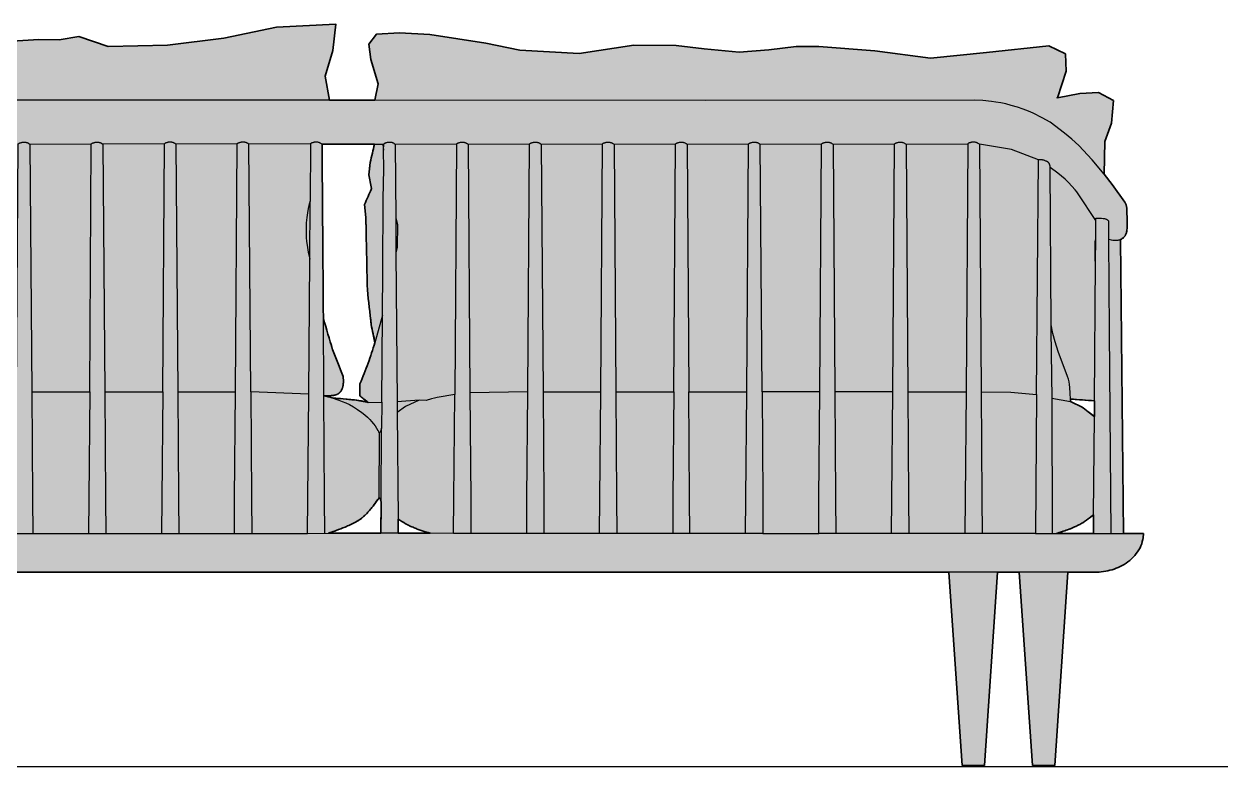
# Model space of a CAD drawing. Header units: millimetres. Extents: x 0 to 5210, y -1160 to 763.
# Drawn here: x 1311 to 2548, y -1119 to -356 of the extents above; entities that cross this region are included whole.
import ezdxf

# ---------------------------------------------------------------- set-up
doc = ezdxf.new("R2010")
doc.units = ezdxf.units.MM
doc.layers.add('Blocks', color=7, linetype='Continuous')
doc.layers.add('Blocks$Fill', color=7, linetype='Continuous', true_color=0xffffff)
for name, color, linetype, lineweight, true_color in [('Blocks$Inner', 7, 'Continuous', 25, 0x007f00), ('Blocks$Outline', 7, 'Continuous', 35, 0xff3f3f), ('Groud', 7, 'Continuous', 25, 0x243775)]:
    doc.layers.add(name, color=color, linetype=linetype, lineweight=lineweight, true_color=true_color)

# ---------------------------------------------------------------- blocks, each defined once
blk = doc.blocks.new('Fly SC12 Sofa Back')
at = {"layer": 'Blocks$Fill'}
h = blk.add_hatch(color=256, dxfattribs=at)
h.paths.add_polyline_path([(2440.4, 239.9), (2437.5, 541.6), (2438.4, 542.1), (2439.2, 542.7), (2439.6, 543), (2440, 543.3), (2440.4, 543.7), (2440.9, 544.1), (2441.4, 544.7), (2441.8, 545.3), (2442.1, 545.6), (2442.3, 545.9), (2442.4, 546.2), (2442.6, 546.5), (2442.9, 547.2), (2443.2, 547.8), (2443.4, 548.5), (2443.6, 549.2), (2443.9, 550.4), (2444, 551.7), (2444.2, 552.9), (2444.2, 554.2), (2444, 573.9), (2443.6, 575.6), (2443.1, 577.3), (2442.9, 578), (2442.5, 578.8), (2442.4, 579.1), (2442.2, 579.5), (2442, 579.8), (2441.8, 580.1), (2428.9, 598.3), (2420.7, 608.9), (2421.2, 642.5), (2428.2, 661.3), (2430.2, 684.6), (2414.9, 692.9), (2395.5, 691.6), (2372.8, 687.4), (2381.6, 714.6), (2381, 732.6), (2363.8, 740.8), (2242.3, 728.2), (2185.1, 735.7), (2127.7, 740.1), (2104.3, 739.9), (2076.3, 736.7), (2045.6, 734.3), (2009.9, 737.5), (1980.9, 741), (1937.6, 741.4), (1881.3, 732.9), (1820.5, 736.4), (1785.7, 743.5), (1727.9, 752.2), (1696.9, 754.1), (1673.2, 752.7), (1665.3, 742.5), (1667.3, 726.7), (1674.9, 701.6), (1671.6, 684.9), (1625.1, 684.9), (1620.7, 709.7), (1628.6, 736), (1631.4, 763.1), (1570.6, 760), (1516.6, 748.6), (1458.8, 741.4), (1397.8, 740.1), (1367.5, 750.2), (1347.5, 746.9), (1326.6, 747.2), (1276.9, 744.2), (1251.1, 741), (1225.2, 744.2), (1176.1, 748.2), (1093.9, 742.8), (1064.8, 733.7), (1030.7, 743.5), (975.6, 744.1), (946.4, 747.5), (922.5, 746.6), (913.9, 737.7), (914.7, 719.6), (922.1, 695.9), (925.8, 685), (874.1, 685.1), (871, 702.2), (879, 727.1), (880.5, 742.8), (872.8, 752.7), (828.8, 752.3), (763.2, 744.1), (706.7, 734.6), (669.2, 734.1), (645.7, 733.4), (625.2, 741), (598.9, 740.7), (572.8, 739.5), (525.2, 737.7), (499.2, 734.4), (472.3, 737.4), (423.9, 741.8), (345.3, 736.5), (313.7, 726.7), (286.5, 735.9), (242.1, 735), (193.7, 741.4), (172.6, 740), (164.4, 731.1), (164.4, 715.6), (172.8, 691.1), (173.6, 687.3), (155.6, 691.7), (122.4, 691.4), (115.6, 684.8), (115.7, 672.1), (122, 654.3), (124.2, 623.8), (125.2, 606.1), (119.4, 598.3), (106.5, 580.1), (106.3, 579.8), (106.1, 579.5), (105.9, 579.1), (105.7, 578.8), (105.4, 578), (105.1, 577.3), (104.6, 575.6), (104.2, 573.9), (104, 554.2), (104.1, 552.9), (104.2, 551.7), (104.4, 550.4), (104.6, 549.2), (104.8, 548.5), (105, 547.8), (105.3, 547.2), (105.5, 546.8), (105.6, 546.5), (106, 545.9), (106.4, 545.3), (106.9, 544.7), (107.4, 544.1), (107.8, 543.7), (108.2, 543.3), (108.6, 543), (109, 542.7), (109.9, 542.1), (110.7, 541.6), (107.9, 239.8), (85.8, 239.9), (85.9, 239), (86, 238.1), (86, 237.2), (86.2, 236.2), (86.3, 235.3), (86.4, 234.4), (86.6, 233.5), (86.8, 232.6), (87, 231.7), (87.2, 230.8), (87.5, 229.9), (87.8, 229.1), (88.1, 228.2), (88.4, 227.3), (88.7, 226.5), (89.1, 225.6), (89.4, 225), (89.8, 224.3), (90.1, 223.6), (90.5, 222.9), (90.9, 222.3), (91.3, 221.6), (91.7, 221), (92.2, 220.3), (92.6, 219.7), (93.1, 219.1), (93.5, 218.5), (94, 217.9), (94.5, 217.3), (95, 216.7), (95.6, 216.1), (96.1, 215.6), (96.6, 215), (97.2, 214.5), (98.3, 213.4), (99.5, 212.4), (100.7, 211.4), (102, 210.5), (103.2, 209.6), (104.5, 208.7), (105.8, 207.9), (107, 207.2), (108.1, 206.6), (109.2, 206), (110.4, 205.5), (111.6, 204.9), (112.7, 204.4), (113.9, 203.9), (115.1, 203.5), (116.3, 203.1), (117.5, 202.7), (118.8, 202.3), (120, 202), (121.2, 201.6), (122.5, 201.4), (123.7, 201.1), (125, 200.9), (126.3, 200.6), (127.7, 200.4), (129, 200.3), (130.4, 200.1), (131.7, 200), (133.1, 200), (134.5, 199.9), (135.8, 199.9), (163.3, 199.9), (175.2, 2.8), (201.5, 2.7), (213.4, 199.9), (235.5, 199.9), (247.3, 2.8), (273.7, 2.8), (285.5, 199.9), (1249, 199.9), (1260.9, 12.9), (1261, 12.3), (1261.1, 12), (1261.1, 11.9), (1261.2, 11.7), (1261.2, 11.6), (1261.3, 11.4), (1261.4, 11.3), (1261.4, 11.2), (1261.5, 11.1), (1261.5, 11), (1261.6, 11), (1261.6, 10.9), (1261.7, 10.8), (1261.8, 10.8), (1261.8, 10.7), (1261.9, 10.7), (1262, 10.6), (1262.2, 10.5), (1262.3, 10.4), (1262.5, 10.3), (1262.6, 10.2), (1262.8, 10.2), (1262.9, 10.1), (1263.1, 10.1), (1263.2, 10), (1263.4, 10), (1263.7, 9.9), (1264.3, 9.8), (1269.7, 9.9), (1269.7, 8), (1262.8, 6), (1260, 6), (1260, 1.5), (1262.7, 1.5), (1262.7, 0), (1285, 0), (1285, 1.5), (1287.6, 1.5), (1287.6, 6), (1284.8, 6), (1278, 8), (1278, 9.9), (1285.4, 9.9), (1285.9, 10), (1286.1, 10), (1286.3, 10.1), (1286.4, 10.1), (1286.5, 10.2), (1286.6, 10.2), (1286.8, 10.3), (1286.9, 10.4), (1287, 10.5), (1287.1, 10.6), (1287.3, 10.7), (1287.4, 10.8), (1287.5, 10.9), (1287.6, 11), (1287.6, 11.1), (1287.7, 11.1), (1287.7, 11.2), (1287.8, 11.3), (1287.8, 11.4), (1287.9, 11.4), (1287.9, 11.6), (1288, 11.7), (1288, 11.8), (1288, 11.9), (1288.1, 12.1), (1288.2, 12.6), (1299, 199.9), (2261.2, 199.9), (2274.7, 1.3), (2297.8, 1.3), (2311.2, 199.9), (2333.4, 199.9), (2346.9, 1.3), (2370, 1.3), (2383.4, 199.9), (2410.9, 199.9), (2412.1, 199.9), (2413.2, 199.9), (2414.3, 200), (2415.4, 200.1), (2416.6, 200.2), (2417.7, 200.3), (2418.8, 200.4), (2419.9, 200.6), (2421, 200.7), (2422.2, 200.9), (2423.3, 201.1), (2424.4, 201.4), (2425.5, 201.6), (2426.6, 201.9), (2427.7, 202.2), (2428.8, 202.5), (2429.8, 202.9), (2430.9, 203.2), (2432, 203.6), (2433, 204), (2434.1, 204.4), (2435.1, 204.9), (2436.1, 205.4), (2437.2, 205.8), (2438.2, 206.4), (2439.2, 206.9), (2440.1, 207.4), (2441.1, 208), (2442.1, 208.6), (2443, 209.2), (2444, 209.9), (2444.9, 210.5), (2445.8, 211.3), (2446.8, 212), (2447.7, 212.8), (2448.6, 213.7), (2449.5, 214.5), (2450.4, 215.4), (2451.2, 216.2), (2452, 217.1), (2452.8, 218.1), (2453.6, 219), (2454.3, 220), (2455, 221), (2455.6, 222), (2456.3, 223.1), (2456.9, 224.1), (2457.4, 225.2), (2457.9, 226.2), (2458.3, 227.2), (2458.8, 228.2), (2459.1, 229.3), (2459.5, 230.3), (2459.8, 231.4), (2460.1, 232.5), (2460.3, 233.6), (2460.4, 234.3), (2460.6, 235.1), (2460.7, 235.9), (2460.8, 236.7), (2460.8, 237.5), (2460.9, 238.3), (2460.9, 239.1), (2460.9, 239.9)], flags=0)
h.paths.add_polyline_path([(854.7, 509.7), (852.8, 522.6), (851.4, 536.1), (851.1, 541.2), (851.1, 546.1), (851.6, 556.2), (851.7, 558.5), (852, 560.7), (852.9, 565.3), (855.3, 574.8)], flags=0)
h.paths.add_polyline_path([(137.5, 376.2), (159.9, 377.9), (159.8, 375.6), (159.8, 375.6), (155, 373.5), (152.6, 372.3), (150.3, 371), (147.6, 369.5), (145.2, 367.9), (141.2, 365), (138.5, 362.8), (137.5, 362)], flags=0)
h.paths.add_polyline_path([(930.7, 639.7), (929.5, 462), (915, 412.9), (910.2, 392.6), (909.9, 376.7), (914.6, 367.9), (925.7, 369.2), (921.9, 366.9), (918.3, 364.4), (916.3, 363), (914.3, 361.4), (909.8, 357.4), (907.5, 355.2), (905.3, 352.7), (904.5, 351.6), (903.7, 350.5), (903, 349.4), (902.4, 348.3), (901.2, 346.1), (900.2, 343.8), (899.3, 341.3), (897.7, 328), (896.3, 344.4), (895, 347.1), (894.3, 348.4), (893.5, 349.7), (892.7, 351), (891.8, 352.3), (890.7, 353.6), (890.1, 354.2), (889.5, 354.8), (880.6, 362.9), (869.7, 370.3), (869.7, 374.4), (881.1, 374.4), (889.8, 380.9), (889.5, 393.5), (882, 412.2), (868.6, 451.8), (867.7, 639.8)], flags=0)
h.paths.add_polyline_path([(2371.4, 239.7), (2383, 243.5), (2388.8, 245.8), (2391.7, 247.1), (2394.6, 248.5), (2396.6, 249.7), (2398.6, 250.8), (2402.4, 253.4), (2409.8, 258.8), (2409.7, 239.8)], flags=0)
h.paths.add_polyline_path([(2410.7, 376), (2410.6, 359.8), (2397.4, 370), (2385.9, 375.3), (2385.9, 377.9)], flags=0)
h.paths.add_polyline_path([(138.5, 239.7), (138.4, 256.7), (144, 252.7), (147.1, 250.7), (150.6, 248.7), (154.5, 246.8), (158.1, 245.1), (161.3, 243.8), (164.2, 242.7), (169.6, 241.1), (174.5, 239.9)], flags=0)
h.paths.add_polyline_path([(870.7, 239.9), (870.5, 249.8), (874.2, 251.9), (878, 254.4), (880, 255.8), (882.1, 257.4), (884.2, 259.3), (886.6, 261.4), (888.3, 263.2), (889.9, 264.9), (891.2, 266.7), (892.4, 268.5), (893.5, 270.2), (894.4, 272), (896.1, 275.5), (896.6, 275.7), (896.7, 275.8), (896.8, 275.8), (896.8, 275.9), (896.9, 275.9), (896.9, 275.9), (897, 276), (897, 276), (897.1, 276.1), (897.1, 276.2), (897.2, 276.2), (897.2, 276.2), (897.2, 276.3), (897.2, 276.3), (897.3, 276.4), (897.3, 276.4), (897.3, 276.5), (897.3, 276.5), (897.4, 276.6), (897.4, 276.6), (897.4, 276.7), (897.4, 276.7), (897.4, 276.8), (897.4, 276.8), (897.4, 276.9), (897.4, 277), (898.4, 289.6), (898.4, 293.8), (898.9, 280.1), (899.9, 275.8), (900.7, 275.7), (900.8, 274.8), (902.4, 271.5), (903.3, 269.9), (904.3, 268.2), (904.8, 267.3), (905.5, 266.5), (906.2, 265.6), (906.9, 264.8), (907.7, 263.9), (908.6, 263), (909.6, 262.1), (910.6, 261.2), (916.9, 256.4), (922.4, 252.5), (927.9, 249), (927.9, 239.9)], flags=0)
h.paths.add_polyline_path([(1695.5, 240.1), (1695.4, 254.5), (1703.2, 249.8), (1707.3, 247.6), (1711.9, 245.6), (1716.1, 243.9), (1720.3, 242.5), (1728.5, 240)], flags=0)
h.paths.add_polyline_path([(1619.3, 381.3), (1624.7, 381.2), (1627.2, 381.4), (1628.5, 381.5), (1629.7, 381.7), (1630.8, 382), (1631.4, 382.1), (1631.9, 382.3), (1632.4, 382.5), (1632.9, 382.7), (1633.4, 383), (1633.9, 383.3), (1634.4, 383.5), (1634.8, 383.9), (1635.2, 384.2), (1635.6, 384.6), (1636, 385), (1636.4, 385.4), (1636.7, 385.9), (1637, 386.4), (1637.5, 387.3), (1637.9, 388.2), (1638.3, 389.1), (1638.6, 390.1), (1638.8, 391), (1639, 391.9), (1639.1, 392.8), (1639.2, 393.8), (1639.3, 394.7), (1639.3, 395.6), (1639.3, 397.4), (1639, 401.1), (1628.1, 428.8), (1618.7, 460.5), (1617.4, 639.8), (1671.2, 639.8), (1666.8, 620.8), (1665.4, 608.1), (1668.3, 594.2), (1661, 577.8), (1662.3, 564.5), (1663.9, 490.2), (1667.8, 454.3), (1671.7, 435.7), (1664.8, 414.7), (1656.3, 393.6), (1656.1, 381.2), (1664.7, 374.4), (1661, 375.3), (1657.4, 375.9), (1650.7, 376.9), (1627.7, 379.1)], flags=0)
h.paths.add_polyline_path([(1675.8, 276.2), (1677.1, 275.6), (1677.3, 274.7), (1677.7, 273.6), (1677.8, 273), (1677.9, 272.8), (1678.1, 272.5), (1677.7, 240.1), (1623.7, 240), (1624.1, 240.1), (1625.7, 240.7), (1632, 242.8), (1641.1, 246.4), (1646.2, 248.7), (1651.6, 251.3), (1653.4, 252.3), (1655.2, 253.4), (1656.9, 254.6), (1658.5, 255.8), (1660.1, 257.2), (1661.6, 258.6), (1663.1, 260), (1664.5, 261.5), (1667.1, 264.7), (1669.7, 268), (1674.6, 274.8)], flags=0)
at = {"layer": 'Blocks$Inner'}
for p, q in [((1671.2, 639.8, 0), (1617.4, 639.8, 0)), ((1679.4, 639.8, 0), (1680.7, 639.9, 0)), ((1767.4, 639.8, 0), (1830.5, 640, 0)), ((1842.4, 639.8, 0), (1905.3, 640, 0)), ((1992.3, 639.8, 0), (2055.4, 640, 0)), ((2069.2, 385.2, 0), (2067.3, 639.8, 0)), ((2142.2, 639.8, 0), (2205.3, 640, 0)), ((2217.2, 639.8, 0), (2280.5, 640, 0)), ((2351, 382.4, 0), (2353, 623.5, 0)), ((1469.2, 385.2, 0), (1528.5, 385.2, 0)), ((1828.8, 385.2, 0), (1769.3, 384.3, 0)), ((2203.6, 385.2, 0), (2144.1, 385.2, 0)), ((2367, 378.7, 0), (2385.9, 375.3, 0)), ((2385.9, 377.9, 0), (2410.7, 376, 0))]:
    blk.add_line(p, q, dxfattribs=at)
at = {"layer": 'Blocks$Inner', "extrusion": (6.35727e-08, 6.73683e-14, 1)}
blk.add_lwpolyline([(1302.5, 239.8), (1302.7, 275.8), (1303.7, 385.2), (1305.4, 640), (1306.4, 640.6), (1306.6, 640.7), (1306.9, 640.9), (1307.2, 641), (1307.5, 641.1), (1307.8, 641.2), (1308.2, 641.3), (1308.6, 641.4), (1309, 641.5), (1309.4, 641.6), (1309.9, 641.6), (1310.4, 641.7), (1310.9, 641.7), (1311.5, 641.7), (1312.1, 641.7), (1312.6, 641.6), (1313.1, 641.6), (1313.6, 641.5), (1314, 641.4), (1314.4, 641.3), (1314.8, 641.1), (1315.1, 641), (1315.5, 640.8), (1315.8, 640.7), (1316.1, 640.5), (1317.3, 639.8), (1319.2, 385.2), (1378.8, 385.2), (1380.4, 640)], dxfattribs=at)
at = {"layer": 'Blocks$Inner', "extrusion": (6.35733e-08, 2.46191e-13, 1)}
blk.add_lwpolyline([(1317.3, 639.8), (1380.4, 640), (1381.4, 640.6), (1381.7, 640.7), (1381.9, 640.9), (1382.2, 641), (1382.5, 641.1), (1382.9, 641.2), (1383.2, 641.3), (1383.6, 641.4), (1384, 641.5), (1384.4, 641.6), (1384.9, 641.6), (1385.4, 641.7), (1385.9, 641.7), (1386.5, 641.7), (1387.1, 641.7), (1387.6, 641.6), (1388.1, 641.6), (1388.6, 641.5), (1389, 641.4), (1389.4, 641.3), (1389.8, 641.1), (1390.2, 641), (1390.5, 640.8), (1390.9, 640.7), (1391.2, 640.5), (1392.3, 639.8), (1394.2, 385.2), (1453.7, 385.2), (1455.4, 640)], dxfattribs=at)
at = {"layer": 'Blocks$Inner', "extrusion": (6.3573e-08, -1.61606e-13, 1)}
blk.add_lwpolyline([(1544.1, 385.2), (1542.2, 639.8), (1541, 640.5), (1540.7, 640.7), (1540.4, 640.8), (1540.1, 641), (1539.7, 641.1), (1539.3, 641.3), (1538.9, 641.4), (1538.5, 641.5), (1538, 641.6), (1537.5, 641.6), (1537, 641.7), (1536.4, 641.7), (1535.8, 641.7), (1535.3, 641.7), (1534.8, 641.6), (1534.3, 641.6), (1533.9, 641.5), (1533.5, 641.4), (1533.1, 641.3), (1532.7, 641.2), (1532.4, 641.1), (1532.1, 641), (1531.8, 640.9), (1531.5, 640.7), (1531.3, 640.6), (1530.3, 640), (1467.3, 639.8), (1466.1, 640.5), (1465.8, 640.7), (1465.5, 640.8), (1465.1, 641), (1464.8, 641.1), (1464.4, 641.3), (1464, 641.4), (1463.5, 641.5), (1463.1, 641.6), (1462.6, 641.6), (1462, 641.7), (1461.5, 641.7), (1460.9, 641.7), (1460.3, 641.7), (1459.8, 641.6), (1459.4, 641.6), (1458.9, 641.5), (1458.5, 641.4), (1458.2, 641.3), (1457.8, 641.2), (1457.5, 641.1), (1457.2, 641), (1456.9, 640.9), (1456.6, 640.7), (1456.3, 640.6), (1455.4, 640), (1392.3, 639.8)], dxfattribs=at)
at = {"layer": 'Blocks$Inner', "extrusion": (6.32931e-08, 2.08433e-12, 1)}
blk.add_lwpolyline([(1527.4, 239.8), (1527.6, 275.8), (1528.6, 385.2), (1530.3, 640)], dxfattribs=at)
at = {"layer": 'Blocks$Inner', "extrusion": (6.35729e-08, 2.81079e-13, 1)}
blk.add_lwpolyline([(1605.5, 640), (1605.1, 581.1), (1604.5, 579.2), (1603.8, 576.8), (1603.1, 573.5), (1602.3, 569.3), (1601.7, 564.4), (1601.2, 558.8), (1600.9, 552.4), (1601, 548), (1601.2, 543.8), (1601.5, 539.8), (1602, 536), (1603.2, 528.7), (1604.7, 521.6), (1605.1, 581.1)], dxfattribs=at)
at = {"layer": 'Blocks$Inner', "extrusion": (6.35726e-08, -4.24055e-15, 1)}
blk.add_lwpolyline([(1827.6, 239.8), (1827.8, 275.8), (1828.8, 385.2), (1830.5, 640), (1831.5, 640.6), (1831.7, 640.7), (1832, 640.9), (1832.3, 641), (1832.6, 641.1), (1832.9, 641.2), (1833.3, 641.3), (1833.7, 641.4), (1834.1, 641.5), (1834.5, 641.6), (1835, 641.6), (1835.5, 641.7), (1836, 641.7), (1836.6, 641.7), (1837.2, 641.7), (1837.7, 641.6), (1838.2, 641.6), (1838.7, 641.5), (1839.1, 641.4), (1839.5, 641.3), (1839.9, 641.1), (1840.2, 641), (1840.6, 640.8), (1840.9, 640.7), (1841.2, 640.5), (1842.4, 639.8), (1844.3, 385.2), (1903.6, 385.2)], dxfattribs=at)
at = {"layer": 'Blocks$Inner', "extrusion": (6.35727e-08, -4.10485e-14, 1)}
blk.add_lwpolyline([(1902.3, 239.8), (1902.6, 275.8), (1903.6, 385.2), (1905.3, 640), (1906.2, 640.6), (1906.5, 640.7), (1906.8, 640.9), (1907, 641), (1907.4, 641.1), (1907.7, 641.2), (1908, 641.3), (1908.4, 641.4), (1908.8, 641.5), (1909.2, 641.6), (1909.7, 641.6), (1910.2, 641.7), (1910.7, 641.7), (1911.4, 641.7), (1911.9, 641.7), (1912.5, 641.6), (1912.9, 641.6), (1913.4, 641.5), (1913.8, 641.4), (1914.3, 641.3), (1914.6, 641.1), (1915, 641), (1915.3, 640.8), (1915.7, 640.7), (1916, 640.5), (1917.2, 639.8), (1919.1, 385.2), (1978.7, 385.2), (1980.4, 640)], dxfattribs=at)
at = {"layer": 'Blocks$Inner', "extrusion": (6.3573e-08, -4.37371e-14, 1)}
blk.add_lwpolyline([(2202.3, 239.8), (2202.6, 275.8), (2203.6, 385.2), (2205.3, 640), (2206.3, 640.6), (2206.5, 640.7), (2206.8, 640.9), (2207.1, 641), (2207.4, 641.1), (2207.7, 641.2), (2208.1, 641.3), (2208.4, 641.4), (2208.8, 641.5), (2209.3, 641.6), (2209.7, 641.6), (2210.2, 641.7), (2210.8, 641.7), (2211.4, 641.7), (2212, 641.7), (2212.5, 641.6), (2213, 641.6), (2213.4, 641.5), (2213.9, 641.4), (2214.3, 641.3), (2214.7, 641.1), (2215, 641), (2215.4, 640.8), (2215.7, 640.7), (2216, 640.5), (2217.2, 639.8), (2219.1, 385.2), (2278.8, 385.2)], dxfattribs=at)
at = {"layer": 'Blocks$Inner', "extrusion": (6.3573e-08, 3.36327e-14, 1)}
blk.add_lwpolyline([(2412.1, 561.2), (2394, 588.7), (2392.4, 590.8), (2390.8, 592.9), (2387.5, 596.7), (2384, 600.3), (2380.4, 603.6), (2372.9, 609.8), (2365.1, 615.7), (2365.1, 616.6), (2365, 617), (2365, 617.4), (2364.9, 617.9), (2364.8, 618.3), (2364.7, 618.5), (2364.7, 618.7), (2364.6, 618.9), (2364.5, 619.1), (2364.4, 619.3), (2364.3, 619.6), (2364.2, 619.8), (2364.1, 619.9), (2363.9, 620.1), (2363.8, 620.3), (2363.6, 620.5), (2363.4, 620.7), (2363.2, 620.9), (2363, 621.1), (2362.8, 621.3), (2362.6, 621.4), (2362.3, 621.6), (2362, 621.8), (2361.8, 621.9), (2361.5, 622.1), (2360.7, 622.4), (2360.1, 622.7), (2359.4, 622.9), (2358.8, 623.2), (2358.2, 623.3), (2357.7, 623.4), (2357.1, 623.5), (2356.6, 623.6), (2356.1, 623.7), (2355.6, 623.7), (2355.2, 623.7), (2354.7, 623.7), (2353, 623.5), (2325.4, 634.3), (2292.4, 639.8), (2291.2, 640.5), (2290.9, 640.7), (2290.6, 640.8), (2290.3, 641), (2289.9, 641.1), (2289.5, 641.3), (2289.1, 641.4), (2288.7, 641.5), (2288.2, 641.6), (2287.7, 641.6), (2287.2, 641.7), (2286.6, 641.7), (2286, 641.7), (2285.5, 641.7), (2285, 641.6), (2284.5, 641.6), (2284.1, 641.5), (2283.7, 641.4), (2283.3, 641.3), (2282.9, 641.2), (2282.6, 641.1), (2282.3, 641), (2282, 640.9), (2281.7, 640.7), (2281.5, 640.6), (2280.5, 640), (2278.8, 385.2), (2277.8, 275.8), (2277.6, 239.8)], dxfattribs=at)
at = {"layer": 'Blocks$Inner', "extrusion": (6.3948e-08, -2.9549e-12, 1)}
blk.add_lwpolyline([(1602.5, 239.8), (1602.8, 275.8), (1603.8, 382.8), (1604.7, 521.6)], dxfattribs=at)
at = {"layer": 'Blocks$Inner', "extrusion": (6.35923e-08, 2.74666e-13, 1)}
blk.add_lwpolyline([(2367.4, 239.7), (2367.1, 378.5), (2366.2, 448.6), (2366.2, 454.1)], dxfattribs=at)
at = {"layer": 'Blocks$Inner', "extrusion": (2.64547e-06, 1.68279e-08, 1)}
blk.add_lwpolyline([(1319.2, 385.2), (1319.9, 275.8), (1320.2, 239.8)], dxfattribs=at)
at = {"layer": 'Blocks$Inner', "extrusion": (6.37999e-08, -2.33073e-12, 1)}
for points in [[(1378.8, 385.2), (1377.7, 275.8), (1377.5, 239.8)], [(1453.7, 385.2), (1452.7, 275.8), (1452.4, 239.8)]]:
    blk.add_lwpolyline(points, dxfattribs=at)
at = {"layer": 'Blocks$Inner', "extrusion": (2.67588e-06, 1.70315e-08, 1)}
blk.add_lwpolyline([(1844.3, 385.2), (1845, 275.8), (1845.3, 239.8)], dxfattribs=at)
at = {"layer": 'Blocks$Inner', "extrusion": (5.28471e-06, 3.40394e-08, 1)}
blk.add_lwpolyline([(1919.1, 385.2), (1919.8, 275.8), (1920, 239.8)], dxfattribs=at)
at = {"layer": 'Blocks$Inner', "extrusion": (6.39049e-08, -3.45948e-12, 1)}
blk.add_lwpolyline([(1978.7, 385.2), (1977.7, 275.8), (1977.5, 239.8)], dxfattribs=at)
at = {"layer": 'Blocks$Inner', "extrusion": (2.65949e-06, 1.69125e-08, 1)}
blk.add_lwpolyline([(1995.2, 239.8), (1994.9, 275.8), (1994.2, 385.2)], dxfattribs=at)
at = {"layer": 'Blocks$Inner', "extrusion": (6.35931e-08, -5.29234e-13, 1)}
blk.add_lwpolyline([(2052.4, 239.8), (2052.7, 275.8), (2053.7, 385.2)], dxfattribs=at)
at = {"layer": 'Blocks$Inner', "extrusion": (2.675e-06, 1.70255e-08, 1)}
blk.add_lwpolyline([(2219.1, 385.2), (2219.8, 275.8), (2220.1, 239.8)], dxfattribs=at)
at = {"layer": 'Blocks$Inner', "extrusion": (5.19291e-06, 3.3441e-08, 1)}
blk.add_lwpolyline([(2294.3, 385.2), (2295, 275.8), (2295.3, 239.8)], dxfattribs=at)
at = {"layer": 'Blocks$Inner', "extrusion": (6.38835e-08, -3.31784e-12, 1)}
blk.add_lwpolyline([(1752.5, 239.8), (1752.8, 275.8), (1753.8, 382.7)], dxfattribs=at)
at = {"layer": 'Blocks$Inner', "extrusion": (1.51008e-07, 5.67728e-12, 1)}
blk.add_lwpolyline([(1675.8, 276.2), (1677.1, 275.6), (1677.3, 274.7), (1677.7, 273.6), (1677.8, 273), (1677.9, 272.8), (1678.1, 272.5)], dxfattribs=at)
at = {"layer": 'Blocks$Inner'}
for points in [[(1276.9, 744.2, 0), (1326.6, 747.2, 0), (1347.5, 746.9, 0), (1367.5, 750.2, 0), (1397.8, 740.1, 0), (1458.8, 741.4, 0), (1516.6, 748.6, 0), (1570.6, 760, 0), (1631.4, 763.1, 0), (1628.6, 736, 0), (1620.7, 709.7, 0), (1625.1, 684.9, 0)], [(2372.8, 687.4, 0), (2381.6, 714.6, 0), (2381, 732.6, 0), (2363.8, 740.8, 0), (2299.7, 733.9, 0), (2242.3, 728.2, 0), (2185.1, 735.7, 0), (2127.7, 740.1, 0), (2104.3, 739.9, 0), (2076.3, 736.7, 0), (2045.6, 734.3, 0), (2009.9, 737.5, 0), (1980.9, 741, 0), (1937.6, 741.4, 0), (1881.3, 732.9, 0), (1820.5, 736.4, 0), (1785.7, 743.5, 0), (1727.9, 752.2, 0), (1696.9, 754.1, 0), (1673.2, 752.7, 0), (1665.3, 742.5, 0), (1667.3, 726.7, 0), (1674.9, 701.6, 0), (1671.6, 684.9, 0)], [(2420.7, 608.9, 0), (2421.2, 642.5, 0), (2428.2, 661.3, 0), (2430.2, 684.6, 0), (2414.9, 692.9, 0), (2395.5, 691.6, 0), (2372.8, 687.4, 0), (2371.5, 686.9, 0)], [(2440.4, 239.9, 0), (2437.5, 541.6, 0), (2438.4, 542.1, 0), (2439.2, 542.7, 0), (2439.6, 543, 0), (2440, 543.3, 0), (2440.4, 543.7, 0), (2440.9, 544.1, 0), (2441.4, 544.7, 0), (2441.8, 545.3, 0), (2442.1, 545.6, 0), (2442.3, 545.9, 0), (2442.4, 546.2, 0), (2442.6, 546.5, 0), (2442.9, 547.2, 0), (2443.2, 547.8, 0), (2443.4, 548.5, 0), (2443.6, 549.2, 0), (2443.9, 550.4, 0), (2444, 551.7, 0), (2444.2, 552.9, 0), (2444.2, 554.2, 0), (2444.2, 559.2, 0), (2444, 573.9, 0), (2443.6, 575.6, 0), (2443.1, 577.3, 0), (2442.9, 578, 0), (2442.5, 578.8, 0), (2442.4, 579.1, 0), (2442.2, 579.5, 0), (2442, 579.8, 0), (2441.8, 580.1, 0), (2428.9, 598.3, 0), (2420.7, 608.9, 0), (2408.3, 623.5, 0), (2394.5, 638.2, 0), (2387.3, 645, 0), (2380, 651.1, 0), (2365.3, 662.2, 0), (2356.9, 666.9, 0), (2347.8, 671.4, 0), (2342.8, 673.5, 0), (2337.4, 675.6, 0), (2331.6, 677.6, 0), (2325.2, 679.5, 0), (2319.6, 681, 0), (2314.4, 682.1, 0), (2309.5, 682.9, 0), (2304.8, 683.6, 0), (2296.1, 684.4, 0), (2287.8, 684.8, 0), (2010.9, 684.6, 0), (1671.6, 684.9, 0), (1625.1, 684.9, 0), (1512.1, 685, 0), (1158.4, 684.9, 0)], [(1302.5, 239.8, 0), (1320.2, 239.8, 0), (1377.5, 239.8, 0), (1395.2, 239.8, 0)], [(1467.3, 639.8, 0), (1469.2, 385.2, 0), (1469.9, 275.8, 0), (1470.2, 239.8, 0)], [(1620.2, 239.8, 0), (1620, 275.8, 0), (1619.3, 381.3, 0), (1619.3, 385.2, 0), (1618.7, 460.5, 0), (1617.4, 639.8, 0), (1616.2, 640.5, 0), (1615.9, 640.7, 0), (1615.6, 640.8, 0), (1615.2, 641, 0), (1614.8, 641.1, 0), (1614.5, 641.3, 0), (1614.1, 641.4, 0), (1613.6, 641.5, 0), (1613.2, 641.6, 0), (1612.7, 641.6, 0), (1612.1, 641.7, 0), (1611.6, 641.7, 0), (1611, 641.7, 0), (1610.4, 641.7, 0), (1609.9, 641.6, 0), (1609.4, 641.6, 0), (1609, 641.5, 0), (1608.6, 641.4, 0), (1608.2, 641.3, 0), (1607.9, 641.2, 0), (1607.6, 641.1, 0), (1607.3, 641, 0), (1607, 640.9, 0), (1606.7, 640.7, 0), (1606.4, 640.6, 0), (1605.5, 640, 0), (1542.2, 639.8, 0)], [(1671.7, 435.7, 0), (1667.8, 454.3, 0), (1663.9, 490.2, 0), (1662.3, 564.5, 0), (1661, 577.8, 0), (1668.3, 594.2, 0), (1665.4, 608.1, 0), (1666.8, 620.8, 0), (1671.2, 639.8, 0), (1679.4, 639.8, 0), (1680.2, 636.9, 0), (1680.6, 633.4, 0)], [(1664.8, 374.4, 0), (1678.8, 374.5, 0), (1679.4, 463.9, 0), (1679.7, 510.2, 0), (1680.1, 583.4, 0), (1680.7, 614.5, 0), (1680.6, 633.4, 0), (1680.7, 639.9, 0), (1681.7, 640.6, 0), (1682, 640.7, 0), (1682.3, 640.9, 0), (1682.6, 641, 0), (1682.9, 641.2, 0), (1683.3, 641.3, 0), (1683.6, 641.4, 0), (1684, 641.5, 0), (1684.5, 641.6, 0), (1684.9, 641.7, 0), (1685.4, 641.7, 0), (1685.9, 641.8, 0), (1686.5, 641.8, 0), (1687.1, 641.8, 0), (1687.6, 641.8, 0), (1688.1, 641.7, 0), (1688.6, 641.7, 0), (1689, 641.6, 0), (1689.4, 641.5, 0), (1689.8, 641.3, 0), (1690.2, 641.2, 0), (1690.5, 641.1, 0), (1690.9, 640.9, 0), (1691.2, 640.7, 0), (1691.5, 640.5, 0), (1692.6, 639.8, 0), (1755.5, 640, 0), (1756.4, 640.6, 0), (1756.7, 640.7, 0), (1757, 640.9, 0), (1757.3, 641, 0), (1757.6, 641.1, 0), (1757.9, 641.2, 0), (1758.2, 641.3, 0), (1758.6, 641.4, 0), (1759, 641.5, 0), (1759.4, 641.6, 0), (1759.9, 641.6, 0), (1760.4, 641.7, 0), (1760.9, 641.7, 0), (1761.6, 641.7, 0), (1762.1, 641.7, 0), (1762.7, 641.6, 0), (1763.2, 641.6, 0), (1763.6, 641.5, 0), (1764.1, 641.4, 0), (1764.5, 641.3, 0), (1764.8, 641.1, 0), (1765.2, 641, 0), (1765.5, 640.8, 0), (1765.9, 640.7, 0), (1766.2, 640.5, 0), (1767.4, 639.8, 0), (1769.3, 384.3, 0), (1770, 275.8, 0), (1770.2, 239.8, 0)], [(1692.6, 639.8, 0), (1693.2, 563.8, 0), (1693.3, 528, 0), (1694.5, 375, 0)], [(1755.5, 640, 0), (1753.8, 382.7, 0), (1735.5, 379.4, 0), (1732.7, 378.9, 0), (1729.8, 378.2, 0), (1724.2, 376.5, 0), (1717.2, 376.7, 0), (1703.2, 370.1, 0), (1694.6, 364.2, 0)], [(1917.2, 639.8, 0), (1980.4, 640, 0), (1981.4, 640.6, 0), (1981.6, 640.7, 0), (1981.9, 640.9, 0), (1982.2, 641, 0), (1982.5, 641.1, 0), (1982.8, 641.2, 0), (1983.2, 641.3, 0), (1983.5, 641.4, 0), (1983.9, 641.5, 0), (1984.4, 641.6, 0), (1984.8, 641.6, 0), (1985.3, 641.7, 0), (1985.9, 641.7, 0), (1986.5, 641.7, 0), (1987.1, 641.7, 0), (1987.6, 641.6, 0), (1988.1, 641.6, 0), (1988.6, 641.5, 0), (1989, 641.4, 0), (1989.4, 641.3, 0), (1989.8, 641.1, 0), (1990.1, 641, 0), (1990.5, 640.8, 0), (1990.8, 640.7, 0), (1991.1, 640.5, 0), (1992.3, 639.8, 0), (1994.2, 385.2, 0), (2053.7, 385.2, 0), (2055.4, 640, 0), (2056.3, 640.6, 0), (2056.6, 640.7, 0), (2056.9, 640.9, 0), (2057.2, 641, 0), (2057.5, 641.1, 0), (2057.8, 641.2, 0), (2058.1, 641.3, 0), (2058.5, 641.4, 0), (2058.9, 641.5, 0), (2059.4, 641.6, 0), (2059.8, 641.6, 0), (2060.3, 641.7, 0), (2060.9, 641.7, 0), (2061.5, 641.7, 0), (2062, 641.7, 0), (2062.6, 641.6, 0), (2063.1, 641.6, 0), (2063.5, 641.5, 0), (2064, 641.4, 0), (2064.4, 641.3, 0), (2064.8, 641.1, 0), (2065.1, 641, 0), (2065.5, 640.8, 0), (2065.8, 640.7, 0), (2066.1, 640.5, 0), (2067.3, 639.8, 0), (2130.3, 640, 0), (2131.3, 640.6, 0), (2131.5, 640.7, 0), (2131.8, 640.9, 0), (2132.1, 641, 0), (2132.4, 641.1, 0), (2132.7, 641.2, 0), (2133.1, 641.3, 0), (2133.5, 641.4, 0), (2133.9, 641.5, 0), (2134.3, 641.6, 0), (2134.8, 641.6, 0), (2135.3, 641.7, 0), (2135.8, 641.7, 0), (2136.4, 641.7, 0), (2137, 641.7, 0), (2137.5, 641.6, 0), (2138, 641.6, 0), (2138.5, 641.5, 0), (2138.9, 641.4, 0), (2139.3, 641.3, 0), (2139.7, 641.1, 0), (2140.1, 641, 0), (2140.4, 640.8, 0), (2140.7, 640.7, 0), (2141, 640.5, 0), (2142.2, 639.8, 0), (2144.1, 385.2, 0), (2144.8, 275.8, 0), (2145.1, 239.8, 0)], [(2128.6, 385.2, 0), (2069.2, 385.2, 0), (2069.9, 275.8, 0), (2070.1, 239.8, 0), (2127.4, 239.8, 0), (2127.6, 275.8, 0), (2128.6, 385.2, 0), (2130.3, 640, 0)], [(2292.4, 639.8, 0), (2294.3, 385.2, 0), (2324.6, 385.1, 0), (2351, 382.4, 0), (2350, 239.8, 0), (2295.3, 239.8, 0), (2277.6, 239.8, 0), (2220.1, 239.8, 0), (2202.3, 239.8, 0), (2145.1, 239.8, 0), (2127.4, 239.8, 0)], [(2410.6, 359.8, 0), (2397.4, 370, 0), (2385.9, 375.3, 0), (2385.9, 377.9, 0), (2385.7, 383.9, 0), (2385.3, 389.8, 0), (2385, 392.7, 0), (2384.5, 395.6, 0), (2383.9, 398.4, 0), (2383.1, 401.2, 0), (2373.2, 426.7, 0), (2370.2, 436.5, 0), (2368, 445.3, 0), (2366.2, 454.1, 0), (2365.1, 615.7, 0)], [(1693.2, 563.8, 0), (1694.7, 557.3, 0), (1694.5, 533.8, 0), (1693.3, 528, 0)], [(2409.7, 239.8, 0), (2409.8, 258.8, 0), (2410.6, 359.8, 0), (2410.7, 376, 0), (2411.8, 518.5, 0), (2412, 542.4, 0), (2412.1, 561.2, 0), (2412.2, 563.6, 0), (2413, 563.7, 0), (2413.5, 563.7, 0), (2414, 563.8, 0), (2415.6, 563.8, 0), (2417.8, 563.7, 0), (2419.5, 563.5, 0), (2420.3, 563.4, 0), (2421, 563.3, 0), (2421.5, 563.1, 0), (2422.1, 563, 0), (2422.5, 562.8, 0), (2422.7, 562.7, 0), (2422.9, 562.6, 0), (2423.1, 562.5, 0), (2423.3, 562.4, 0), (2423.5, 562.3, 0), (2423.6, 562.2, 0), (2423.8, 562.1, 0), (2423.9, 562, 0), (2424, 561.8, 0), (2424.2, 561.7, 0), (2424.4, 561.5, 0), (2424.6, 561.3, 0), (2425, 560.8, 0), (2425.1, 542, 0), (2425.6, 447.7, 0), (2427.3, 239.8, 0)], [(2411.8, 518.5, 0), (2411.5, 520.3, 0), (2411.3, 539.4, 0), (2412, 542.4, 0)], [(2437.5, 541.6, 0), (2436.1, 541.1, 0), (2435.3, 541, 0), (2434.5, 540.8, 0), (2433.7, 540.7, 0), (2432.9, 540.6, 0), (2432.4, 540.6, 0), (2432, 540.6, 0), (2431.5, 540.6, 0), (2431, 540.7, 0), (2429.5, 540.9, 0), (2428.1, 541.1, 0), (2425.6, 541.7, 0), (2425.1, 542, 0)], [(1679.4, 463.9, 0), (1671.7, 435.7, 0), (1664.8, 414.7, 0), (1656.3, 393.6, 0), (1656.1, 381.2, 0), (1664.7, 374.4, 0), (1661, 375.3, 0), (1657.4, 375.9, 0), (1650.7, 376.9, 0), (1627.7, 379.1, 0), (1619.3, 381.3, 0), (1624.7, 381.2, 0), (1627.2, 381.4, 0), (1628.5, 381.5, 0), (1629.7, 381.7, 0), (1630.8, 382, 0), (1631.4, 382.1, 0), (1631.9, 382.3, 0), (1632.4, 382.5, 0), (1632.9, 382.7, 0), (1633.4, 383, 0), (1633.9, 383.3, 0), (1634.4, 383.5, 0), (1634.8, 383.9, 0), (1635.2, 384.2, 0), (1635.6, 384.6, 0), (1636, 385, 0), (1636.4, 385.4, 0), (1636.7, 385.9, 0), (1637, 386.4, 0), (1637.5, 387.3, 0), (1637.9, 388.2, 0), (1638.3, 389.1, 0), (1638.6, 390.1, 0), (1638.8, 391, 0), (1639, 391.9, 0), (1639.1, 392.8, 0), (1639.2, 393.8, 0), (1639.3, 394.7, 0), (1639.3, 395.6, 0), (1639.3, 397.4, 0), (1639, 401.1, 0), (1628.1, 428.8, 0), (1618.7, 460.5, 0)], [(1394.2, 385.2, 0), (1395, 275.8, 0), (1395.2, 239.8, 0), (1452.4, 239.8, 0), (1470.2, 239.8, 0), (1527.4, 239.8, 0), (1545.1, 239.8, 0)], [(1603.8, 382.8, 0), (1544.1, 385.2, 0), (1544.8, 275.8, 0), (1545.1, 239.8, 0), (1602.5, 239.8, 0), (1623.7, 240, 0), (1677.7, 240.1, 0), (1678.1, 272.5, 0), (1678.5, 347.9, 0)], [(1627.7, 379.1, 0), (1634.6, 376.8, 0), (1638.1, 375.5, 0), (1641.7, 374, 0), (1645.5, 372.1, 0), (1649.5, 369.9, 0), (1653.7, 367.2, 0), (1658.2, 364, 0), (1661.2, 361.6, 0), (1663.9, 359.2, 0), (1666.3, 357, 0), (1668.3, 354.7, 0), (1670.1, 352.5, 0), (1671.8, 350.3, 0), (1673.3, 348, 0), (1674.7, 345.7, 0), (1674.9, 345.5, 0), (1675, 345.2, 0), (1675.3, 344.5, 0), (1675.9, 342.9, 0), (1675.8, 276.2, 0), (1674.6, 274.8, 0), (1669.7, 268, 0), (1667.1, 264.7, 0), (1664.5, 261.5, 0), (1663.1, 260, 0), (1661.6, 258.6, 0), (1660.1, 257.2, 0), (1658.5, 255.8, 0), (1656.9, 254.6, 0), (1655.2, 253.4, 0), (1653.4, 252.3, 0), (1651.6, 251.3, 0), (1646.2, 248.7, 0), (1641.1, 246.4, 0), (1632, 242.8, 0), (1625.7, 240.7, 0), (1624.1, 240.1, 0), (1623.7, 240, 0), (1623.7, 240, 0)], [(1678.8, 374.5, 0), (1678.5, 347.9, 0), (1677.6, 345.6, 0), (1677.1, 343.9, 0), (1675.9, 342.9, 0)], [(1717.1, 376.7, 0), (1694.5, 375, 0), (1694.6, 364.2, 0), (1695.4, 254.5, 0), (1695.5, 240.1, 0)], [(1728.5, 240, 0), (1720.3, 242.5, 0), (1716.1, 243.9, 0), (1711.9, 245.6, 0), (1707.3, 247.6, 0), (1703.2, 249.8, 0), (1695.4, 254.5, 0)], [(2409.8, 258.8, 0), (2402.4, 253.4, 0), (2398.6, 250.8, 0), (2396.6, 249.7, 0), (2394.6, 248.5, 0), (2391.7, 247.1, 0), (2388.8, 245.8, 0), (2383, 243.5, 0), (2371.4, 239.7, 0)], [(2070.1, 239.8, 0), (2052.4, 239.8, 0), (1995.2, 239.8, 0), (1977.5, 239.8, 0), (1920, 239.8, 0), (1902.3, 239.8, 0), (1845.3, 239.8, 0), (1827.6, 239.8, 0), (1770.2, 239.8, 0), (1752.5, 239.8, 0), (1728.5, 240, 0), (1695.5, 240.1, 0), (1677.7, 240.1, 0)], [(2350, 239.8, 0), (2367.4, 239.7, 0), (2371.4, 239.7, 0), (2427.3, 239.8, 0), (2440.4, 239.9, 0), (2460.9, 239.9, 0)], [(2410.9, 199.9, 0), (1299, 199.9, 0), (1249, 199.9, 0), (898.4, 199.9, 0), (135.8, 199.9, 0)], [(2261.2, 199.9, 0), (2274.7, 1.3, 0), (2286.2, 1.3, 0), (2297.8, 1.3, 0), (2311.2, 199.9, 0)], [(2333.4, 199.9, 0), (2346.9, 1.3, 0), (2358.4, 1.3, 0), (2370, 1.3, 0), (2383.4, 199.9, 0)]]:
    blk.add_polyline3d(points, dxfattribs=at)
blk.add_open_spline([(2460.9, 239.9, 0), (2460.9, 237.8, 0), (2460.4, 232.7, 0), (2456.6, 221.7, 0), (2445.9, 209.8, 0), (2429, 201.7, 0), (2416.9, 199.9, 0), (2410.9, 199.9, 0)], degree=3, knots=[93.489521, 93.489521, 93.489521, 93.489521, 99.872724, 108.724683, 127.995269, 146.001788, 164.021193, 164.021193, 164.021193, 164.021193], dxfattribs=at)
at = {"layer": 'Blocks$Outline'}
for points in [[(1625.1, 684.9), (1620.7, 709.7), (1628.6, 736), (1631.4, 763.1), (1570.6, 760), (1516.6, 748.6), (1458.8, 741.4), (1397.8, 740.1), (1367.5, 750.2), (1347.5, 746.9), (1326.6, 747.2), (1276.9, 744.2)], [(1673.2, 752.7), (1665.3, 742.5)], [(1665.3, 742.5), (1667.3, 726.7)], [(1696.9, 754.1), (1673.2, 752.7)], [(1727.9, 752.2), (1696.9, 754.1)], [(1785.7, 743.5), (1727.9, 752.2)], [(1820.5, 736.4), (1785.7, 743.5)], [(1881.3, 732.9), (1820.5, 736.4)], [(1937.6, 741.4), (1881.3, 732.9)], [(1980.9, 741), (1937.6, 741.4)], [(2009.9, 737.5), (1980.9, 741)], [(2045.6, 734.3), (2009.9, 737.5)], [(2076.3, 736.7), (2045.6, 734.3)], [(2104.3, 739.9), (2076.3, 736.7)], [(2127.7, 740.1), (2104.3, 739.9)], [(2185.1, 735.7), (2127.7, 740.1)], [(2242.3, 728.2), (2185.1, 735.7)], [(2363.8, 740.8), (2299.7, 733.9), (2242.3, 728.2)], [(2381, 732.6), (2363.8, 740.8)], [(2381.6, 714.6), (2381, 732.6)], [(1667.3, 726.7), (1674.9, 701.6)], [(2372.8, 687.4), (2381.6, 714.6)], [(1674.9, 701.6), (1671.6, 684.9)], [(2414.9, 692.9), (2395.5, 691.6)], [(2430.2, 684.6), (2414.9, 692.9)], [(1671.6, 684.9), (1625.1, 684.9)], [(2395.5, 691.6), (2372.8, 687.4)], [(2428.2, 661.3), (2430.2, 684.6)], [(2421.2, 642.5), (2428.2, 661.3)], [(2420.7, 608.9), (2421.2, 642.5)], [(2428.9, 598.3), (2420.7, 608.9)], [(2441.8, 580.1), (2428.9, 598.3)], [(2442, 579.8), (2441.8, 580.1)], [(2442.2, 579.5), (2442, 579.8)], [(2442.4, 579.1), (2442.2, 579.5)], [(2442.5, 578.8), (2442.4, 579.1)], [(2442.9, 578), (2442.5, 578.8)], [(2443.1, 577.3), (2442.9, 578)], [(2443.6, 575.6), (2443.1, 577.3)], [(2444, 573.9), (2443.6, 575.6)], [(2444.2, 554.2), (2444.2, 559.2), (2444, 573.9)], [(2440.4, 543.7), (2440.9, 544.1)], [(2440.9, 544.1), (2441.4, 544.7)], [(2441.4, 544.7), (2441.8, 545.3)], [(2441.8, 545.3), (2442.1, 545.6)], [(2442.1, 545.6), (2442.3, 545.9)], [(2442.3, 545.9), (2442.4, 546.2)], [(2442.4, 546.2), (2442.6, 546.5)], [(2442.6, 546.5), (2442.9, 547.2)], [(2442.9, 547.2), (2443.2, 547.8)], [(2443.2, 547.8), (2443.4, 548.5)], [(2443.4, 548.5), (2443.6, 549.2)], [(2443.6, 549.2), (2443.9, 550.4)], [(2443.9, 550.4), (2444, 551.7)], [(2444, 551.7), (2444.2, 552.9)], [(2444.2, 552.9), (2444.2, 554.2)], [(2437.5, 541.6), (2438.4, 542.1)], [(2440.4, 239.9), (2437.5, 541.6)], [(2438.4, 542.1), (2439.2, 542.7)], [(2439.2, 542.7), (2439.6, 543)], [(2439.6, 543), (2440, 543.3)], [(2440, 543.3), (2440.4, 543.7)], [(2460.9, 239.9), (2440.4, 239.9), (2440.4, 239.9)], [(1299, 199.9), (2261.2, 199.9)], [(2261.2, 199.9), (2274.7, 1.3)], [(2297.8, 1.3), (2311.2, 199.9)], [(2311.2, 199.9), (2333.4, 199.9)], [(2333.4, 199.9), (2346.9, 1.3)], [(2370, 1.3), (2383.4, 199.9)], [(2383.4, 199.9), (2410.9, 199.9)], [(2274.7, 1.3), (2286.2, 1.3), (2297.8, 1.3)], [(2346.9, 1.3), (2358.4, 1.3), (2370, 1.3)]]:
    blk.add_lwpolyline(points, dxfattribs=at)
for points, degree in [([(1618.7, 460.5, 0), (1618.3, 520.3, 0), (1617.8, 580, 0), (1617.4, 639.8, 0)], 3), ([(1617.4, 639.8, 0), (1635.3, 639.8, 0), (1653.3, 639.8, 0), (1671.2, 639.8, 0)], 3), ([(1671.2, 639.8, 0), (1669.8, 633.5, 0), (1668.3, 627.1, 0), (1666.8, 620.8, 0)], 3), ([(1666.8, 620.8, 0), (1666.3, 616.5, 0), (1665.8, 612.3, 0), (1665.4, 608.1, 0)], 3), ([(1665.4, 608.1, 0), (1666.3, 603.5, 0), (1667.3, 598.8, 0), (1668.3, 594.2, 0)], 3), ([(1668.3, 594.2, 0), (1665.8, 588.7, 0), (1663.4, 583.3, 0), (1661, 577.8, 0)], 3), ([(1661, 577.8, 0), (1661.4, 573.4, 0), (1661.9, 568.9, 0), (1662.3, 564.5, 0)], 3), ([(1662.3, 564.5, 0), (1662.9, 539.7, 0), (1663.4, 514.9, 0), (1663.9, 490.2, 0)], 3), ([(1663.9, 490.2, 0), (1665.2, 478.2, 0), (1666.5, 466.3, 0), (1667.8, 454.3, 0)], 3), ([(1628.1, 428.8, 0), (1625, 439.3, 0), (1621.9, 449.9, 0), (1618.7, 460.5, 0)], 3), ([(1667.8, 454.3, 0), (1669.1, 448.1, 0), (1670.4, 441.9, 0), (1671.7, 435.7, 0)], 3), ([(1671.7, 435.7, 0), (1669.4, 428.7, 0), (1667.1, 421.7, 0), (1664.8, 414.7, 0)], 3), ([(1639, 401.1, 0), (1635.4, 410.3, 0), (1631.8, 419.6, 0), (1628.1, 428.8, 0)], 3), ([(1664.8, 414.7, 0), (1662, 407.7, 0), (1659.2, 400.7, 0), (1656.3, 393.6, 0)], 3), ([(1639.3, 397.4, 0), (1639, 401.1, 0)], 1), ([(1639.3, 395.6, 0), (1639.3, 397.4, 0)], 1), ([(1633.9, 383.3, 0), (1634.4, 383.5, 0)], 1), ([(1634.4, 383.5, 0), (1634.8, 383.9, 0)], 1), ([(1634.8, 383.9, 0), (1635.2, 384.2, 0)], 1), ([(1635.2, 384.2, 0), (1635.6, 384.6, 0)], 1), ([(1635.6, 384.6, 0), (1636, 385, 0)], 1), ([(1636, 385, 0), (1636.4, 385.4, 0)], 1), ([(1636.4, 385.4, 0), (1636.7, 385.9, 0)], 1), ([(1636.7, 385.9, 0), (1637, 386.4, 0)], 1), ([(1637, 386.4, 0), (1637.2, 386.7, 0), (1637.3, 387, 0), (1637.5, 387.3, 0)], 3), ([(1637.5, 387.3, 0), (1637.9, 388.2, 0)], 1), ([(1637.9, 388.2, 0), (1638.3, 389.1, 0)], 1), ([(1638.3, 389.1, 0), (1638.6, 390.1, 0)], 1), ([(1638.6, 390.1, 0), (1638.8, 391, 0)], 1), ([(1638.8, 391, 0), (1639, 391.9, 0)], 1), ([(1639, 391.9, 0), (1639.1, 392.8, 0)], 1), ([(1639.1, 392.8, 0), (1639.2, 393.8, 0)], 1), ([(1639.2, 393.8, 0), (1639.3, 394.7, 0)], 1), ([(1639.3, 394.7, 0), (1639.3, 395.6, 0)], 1), ([(1656.3, 393.6, 0), (1656.1, 381.2, 0)], 1), ([(1619.3, 381.3, 0), (1621.1, 381.3, 0), (1622.9, 381.3, 0), (1624.7, 381.2, 0)], 3), ([(1627.7, 379.1, 0), (1624.9, 379.8, 0), (1622.1, 380.6, 0), (1619.3, 381.3, 0)], 3), ([(1624.7, 381.2, 0), (1625.5, 381.3, 0), (1626.4, 381.3, 0), (1627.2, 381.4, 0)], 3), ([(1627.2, 381.4, 0), (1627.7, 381.4, 0), (1628.1, 381.5, 0), (1628.5, 381.5, 0)], 3), ([(1650.7, 376.9, 0), (1643, 377.7, 0), (1635.4, 378.4, 0), (1627.7, 379.1, 0)], 3), ([(1628.5, 381.5, 0), (1628.9, 381.6, 0), (1629.3, 381.6, 0), (1629.7, 381.7, 0)], 3), ([(1629.7, 381.7, 0), (1630.1, 381.8, 0), (1630.4, 381.9, 0), (1630.8, 382, 0)], 3), ([(1630.8, 382, 0), (1631, 382, 0), (1631.2, 382.1, 0), (1631.4, 382.1, 0)], 3), ([(1631.4, 382.1, 0), (1631.6, 382.2, 0), (1631.7, 382.3, 0), (1631.9, 382.3, 0)], 3), ([(1631.9, 382.3, 0), (1632.1, 382.4, 0), (1632.3, 382.4, 0), (1632.4, 382.5, 0)], 3), ([(1632.4, 382.5, 0), (1632.6, 382.6, 0), (1632.8, 382.7, 0), (1632.9, 382.7, 0)], 3), ([(1632.9, 382.7, 0), (1633.1, 382.8, 0), (1633.3, 382.9, 0), (1633.4, 383, 0)], 3), ([(1633.4, 383, 0), (1633.6, 383.1, 0), (1633.8, 383.2, 0), (1633.9, 383.3, 0)], 3), ([(1657.4, 375.9, 0), (1655.2, 376.3, 0), (1652.9, 376.6, 0), (1650.7, 376.9, 0)], 3), ([(1656.1, 381.2, 0), (1659, 378.9, 0), (1661.9, 376.7, 0), (1664.7, 374.4, 0)], 3), ([(1661, 375.3, 0), (1659.8, 375.5, 0), (1658.6, 375.7, 0), (1657.4, 375.9, 0)], 3), ([(1664.7, 374.4, 0), (1663.5, 374.7, 0), (1662.2, 375, 0), (1661, 375.3, 0)], 3), ([(2385.9, 375.3, 0), (2385.9, 376.2, 0), (2385.9, 377, 0), (2385.9, 377.9, 0)], 3), ([(2385.9, 377.9, 0), (2394.2, 377.3, 0), (2402.4, 376.6, 0), (2410.7, 376, 0)], 3), ([(2397.4, 370, 0), (2393.6, 371.7, 0), (2389.7, 373.5, 0), (2385.9, 375.3, 0)], 3), ([(2410.7, 376, 0), (2410.7, 370.6, 0), (2410.6, 365.2, 0), (2410.6, 359.8, 0)], 3), ([(2410.6, 359.8, 0), (2406.2, 363.2, 0), (2401.8, 366.6, 0), (2397.4, 370, 0)], 3), ([(1669.7, 268, 0), (1671.3, 270.3, 0), (1672.9, 272.5, 0), (1674.6, 274.8, 0)], 3), ([(1674.6, 274.8, 0), (1675, 275.3, 0), (1675.4, 275.7, 0), (1675.8, 276.2, 0)], 3), ([(1675.8, 276.2, 0), (1676.3, 276, 0), (1676.7, 275.8, 0), (1677.1, 275.6, 0)], 3), ([(1677.1, 275.6, 0), (1677.2, 275.3, 0), (1677.3, 275, 0), (1677.3, 274.7, 0)], 3), ([(1677.3, 274.7, 0), (1677.4, 274.3, 0), (1677.6, 273.9, 0), (1677.7, 273.6, 0)], 3), ([(1677.7, 273.6, 0), (1677.7, 273.4, 0), (1677.8, 273.2, 0), (1677.8, 273, 0)], 3), ([(1678.1, 272.5, 0), (1678, 261.7, 0), (1677.9, 250.9, 0), (1677.7, 240.1, 0)], 3), ([(1677.8, 273, 0), (1677.9, 272.9, 0), (1677.9, 272.9, 0), (1677.9, 272.8, 0)], 3), ([(1677.9, 272.8, 0), (1678, 272.7, 0), (1678, 272.6, 0), (1678.1, 272.5, 0)], 3), ([(1661.6, 258.6, 0), (1662.1, 259.1, 0), (1662.6, 259.5, 0), (1663.1, 260, 0)], 3), ([(1663.1, 260, 0), (1663.5, 260.5, 0), (1664, 261, 0), (1664.5, 261.5, 0)], 3), ([(1664.5, 261.5, 0), (1665.4, 262.6, 0), (1666.3, 263.6, 0), (1667.1, 264.7, 0)], 3), ([(1667.1, 264.7, 0), (1668, 265.8, 0), (1668.8, 266.9, 0), (1669.7, 268, 0)], 3), ([(1641.1, 246.4, 0), (1642.8, 247.2, 0), (1644.5, 247.9, 0), (1646.2, 248.7, 0)], 3), ([(1646.2, 248.7, 0), (1648, 249.5, 0), (1649.8, 250.4, 0), (1651.6, 251.3, 0)], 3), ([(1651.6, 251.3, 0), (1652.2, 251.6, 0), (1652.8, 251.9, 0), (1653.4, 252.3, 0)], 3), ([(1653.4, 252.3, 0), (1654, 252.6, 0), (1654.6, 253, 0), (1655.2, 253.4, 0)], 3), ([(1655.2, 253.4, 0), (1655.8, 253.8, 0), (1656.3, 254.2, 0), (1656.9, 254.6, 0)], 3), ([(1656.9, 254.6, 0), (1657.5, 255, 0), (1658, 255.4, 0), (1658.5, 255.8, 0)], 3), ([(1658.5, 255.8, 0), (1659.1, 256.3, 0), (1659.6, 256.7, 0), (1660.1, 257.2, 0)], 3), ([(1660.1, 257.2, 0), (1660.6, 257.6, 0), (1661.1, 258.1, 0), (1661.6, 258.6, 0)], 3), ([(1695.5, 240.1, 0), (1695.5, 244.9, 0), (1695.5, 249.7, 0), (1695.4, 254.5, 0)], 3), ([(1695.4, 254.5, 0), (1698, 252.9, 0), (1700.6, 251.4, 0), (1703.2, 249.8, 0)], 3), ([(1703.2, 249.8, 0), (1704.5, 249.1, 0), (1705.9, 248.4, 0), (1707.3, 247.6, 0)], 3), ([(1707.3, 247.6, 0), (1708.9, 246.9, 0), (1710.4, 246.3, 0), (1711.9, 245.6, 0)], 3), ([(2391.7, 247.1, 0), (2392.7, 247.6, 0), (2393.6, 248.1, 0), (2394.6, 248.5, 0)], 3), ([(2394.6, 248.5, 0), (2395.3, 248.9, 0), (2396, 249.3, 0), (2396.6, 249.7, 0)], 3), ([(2396.6, 249.7, 0), (2397.3, 250.1, 0), (2398, 250.5, 0), (2398.6, 250.8, 0)], 3), ([(2398.6, 250.8, 0), (2399.9, 251.7, 0), (2401.2, 252.5, 0), (2402.4, 253.4, 0)], 3), ([(2402.4, 253.4, 0), (2404.9, 255.2, 0), (2407.4, 257, 0), (2409.8, 258.8, 0)], 3), ([(2409.8, 258.8, 0), (2409.8, 252.5, 0), (2409.8, 246.1, 0), (2409.7, 239.8, 0)], 3), ([(1677.7, 240.1, 0), (1659.7, 240, 0), (1641.7, 240, 0), (1623.7, 240, 0)], 3), ([(1623.7, 240, 0), (1623.9, 240.1, 0), (1624, 240.1, 0), (1624.1, 240.1, 0)], 3), ([(1624.1, 240.1, 0), (1624.6, 240.3, 0), (1625.2, 240.5, 0), (1625.7, 240.7, 0)], 3), ([(1625.7, 240.7, 0), (1627.8, 241.4, 0), (1629.9, 242.1, 0), (1632, 242.8, 0)], 3), ([(1632, 242.8, 0), (1635, 244, 0), (1638.1, 245.2, 0), (1641.1, 246.4, 0)], 3), ([(1728.5, 240, 0), (1717.5, 240, 0), (1706.5, 240.1, 0), (1695.5, 240.1, 0)], 3), ([(1711.9, 245.6, 0), (1713.3, 245, 0), (1714.7, 244.5, 0), (1716.1, 243.9, 0)], 3), ([(1716.1, 243.9, 0), (1717.5, 243.5, 0), (1718.9, 243, 0), (1720.3, 242.5, 0)], 3), ([(1720.3, 242.5, 0), (1723, 241.7, 0), (1725.8, 240.9, 0), (1728.5, 240, 0)], 3), ([(2371.4, 239.7, 0), (2375.2, 241, 0), (2379.1, 242.2, 0), (2383, 243.5, 0)], 3), ([(2409.7, 239.8, 0), (2396.9, 239.7, 0), (2384.1, 239.7, 0), (2371.4, 239.7, 0)], 3), ([(2383, 243.5, 0), (2385, 244.3, 0), (2386.9, 245, 0), (2388.8, 245.8, 0)], 3), ([(2388.8, 245.8, 0), (2389.8, 246.2, 0), (2390.8, 246.7, 0), (2391.7, 247.1, 0)], 3)]:
    blk.add_open_spline(points, degree=degree, dxfattribs=at)
blk.add_open_spline([(2410.9, 199.9, 0), (2416.9, 199.9, 0), (2429, 201.7, 0), (2445.9, 209.8, 0), (2456.6, 221.7, 0), (2460.4, 232.7, 0), (2460.9, 237.8, 0), (2460.9, 239.9, 0)], degree=3, knots=[0, 0, 0, 0, 18.019405, 36.025924, 55.29651, 64.148469, 70.531672, 70.531672, 70.531672, 70.531672], dxfattribs=at)

msp = doc.modelspace()

# ---------------------------------------------------------------- linework, layer by layer
at = {"layer": 'Groud'}
msp.add_lwpolyline([(2547.7, -1119), (0, -1119)], dxfattribs=at)

# ---------------------------------------------------------------- block references
at = {"layer": 'Blocks'}
msp.add_blockref('Fly SC12 Sofa Back', (0, -1119), dxfattribs=at)

doc.saveas('drawing.dxf')
